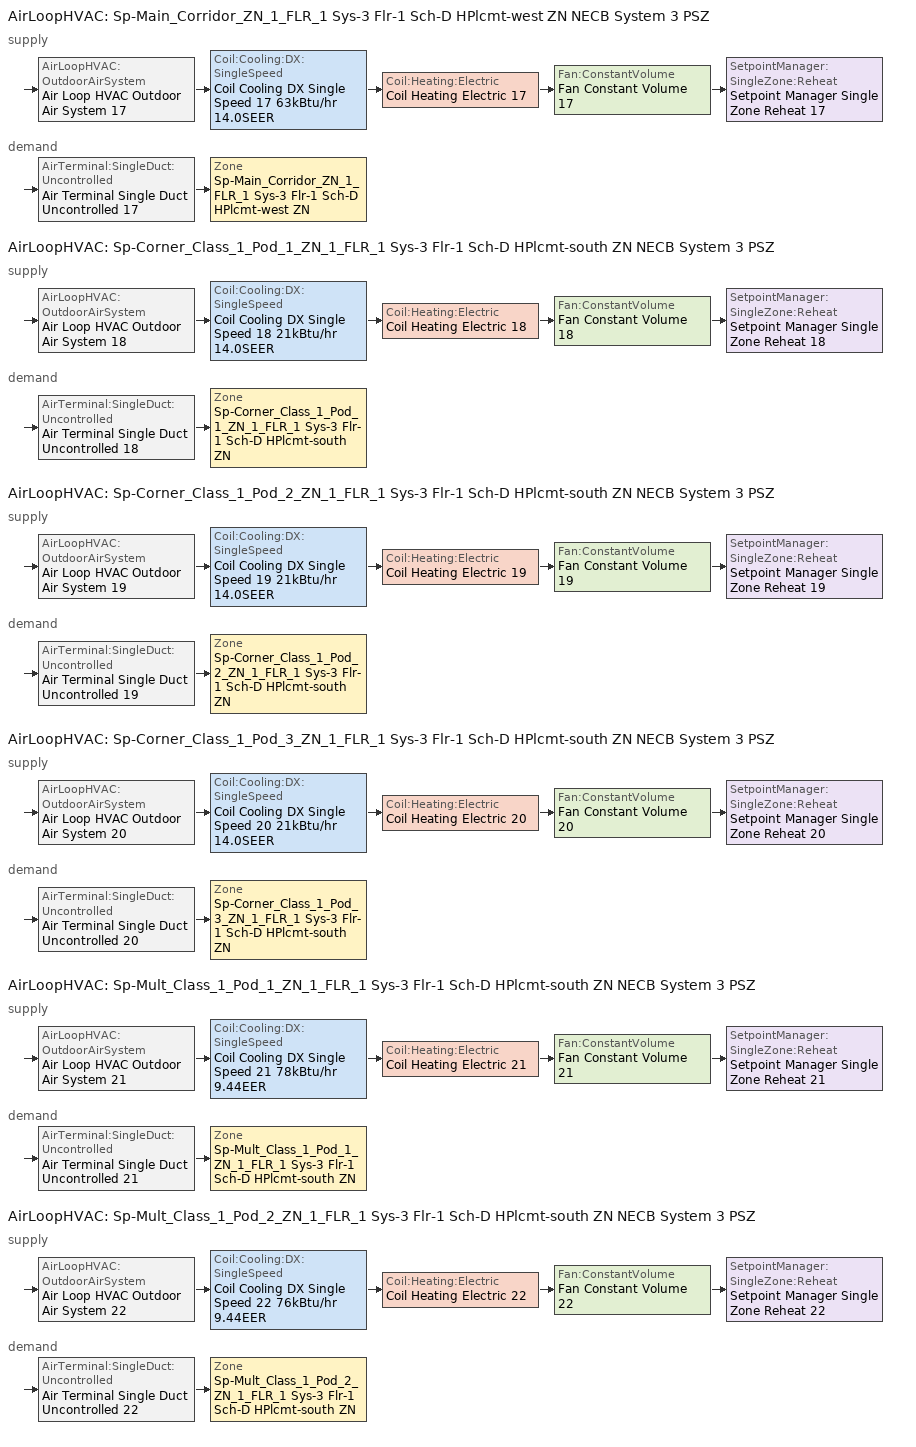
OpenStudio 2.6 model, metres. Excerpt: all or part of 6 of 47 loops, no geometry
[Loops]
AirLoopHVAC 'Sp-Main_Corridor_ZN_1_FLR_1 Sys-3 Flr-1 Sch-D HPlcmt-west ZN NECB System 3 PSZ'
 supply: AirLoopHVAC:OutdoorAirSystem 'Air Loop HVAC Outdoor Air System 17' > Coil:Cooling:DX:SingleSpeed 'Coil Cooling DX Single Speed 17 63kBtu/hr 14.0SEER' > Coil:Heating:Electric 'Coil Heating Electric 17' > Fan:ConstantVolume 'Fan Constant Volume 17' > SetpointManager:SingleZone:Reheat 'Setpoint Manager Single Zone Reheat 17'
 demand: AirTerminal:SingleDuct:Uncontrolled 'Air Terminal Single Duct Uncontrolled 17' > Zone 'Sp-Main_Corridor_ZN_1_FLR_1 Sys-3 Flr-1 Sch-D HPlcmt-west ZN'
AirLoopHVAC 'Sp-Corner_Class_1_Pod_1_ZN_1_FLR_1 Sys-3 Flr-1 Sch-D HPlcmt-south ZN NECB System 3 PSZ'
 supply: AirLoopHVAC:OutdoorAirSystem 'Air Loop HVAC Outdoor Air System 18' > Coil:Cooling:DX:SingleSpeed 'Coil Cooling DX Single Speed 18 21kBtu/hr 14.0SEER' > Coil:Heating:Electric 'Coil Heating Electric 18' > Fan:ConstantVolume 'Fan Constant Volume 18' > SetpointManager:SingleZone:Reheat 'Setpoint Manager Single Zone Reheat 18'
 demand: AirTerminal:SingleDuct:Uncontrolled 'Air Terminal Single Duct Uncontrolled 18' > Zone 'Sp-Corner_Class_1_Pod_1_ZN_1_FLR_1 Sys-3 Flr-1 Sch-D HPlcmt-south ZN'
AirLoopHVAC 'Sp-Corner_Class_1_Pod_2_ZN_1_FLR_1 Sys-3 Flr-1 Sch-D HPlcmt-south ZN NECB System 3 PSZ'
 supply: AirLoopHVAC:OutdoorAirSystem 'Air Loop HVAC Outdoor Air System 19' > Coil:Cooling:DX:SingleSpeed 'Coil Cooling DX Single Speed 19 21kBtu/hr 14.0SEER' > Coil:Heating:Electric 'Coil Heating Electric 19' > Fan:ConstantVolume 'Fan Constant Volume 19' > SetpointManager:SingleZone:Reheat 'Setpoint Manager Single Zone Reheat 19'
 demand: AirTerminal:SingleDuct:Uncontrolled 'Air Terminal Single Duct Uncontrolled 19' > Zone 'Sp-Corner_Class_1_Pod_2_ZN_1_FLR_1 Sys-3 Flr-1 Sch-D HPlcmt-south ZN'
AirLoopHVAC 'Sp-Corner_Class_1_Pod_3_ZN_1_FLR_1 Sys-3 Flr-1 Sch-D HPlcmt-south ZN NECB System 3 PSZ'
 supply: AirLoopHVAC:OutdoorAirSystem 'Air Loop HVAC Outdoor Air System 20' > Coil:Cooling:DX:SingleSpeed 'Coil Cooling DX Single Speed 20 21kBtu/hr 14.0SEER' > Coil:Heating:Electric 'Coil Heating Electric 20' > Fan:ConstantVolume 'Fan Constant Volume 20' > SetpointManager:SingleZone:Reheat 'Setpoint Manager Single Zone Reheat 20'
 demand: AirTerminal:SingleDuct:Uncontrolled 'Air Terminal Single Duct Uncontrolled 20' > Zone 'Sp-Corner_Class_1_Pod_3_ZN_1_FLR_1 Sys-3 Flr-1 Sch-D HPlcmt-south ZN'
AirLoopHVAC 'Sp-Mult_Class_1_Pod_1_ZN_1_FLR_1 Sys-3 Flr-1 Sch-D HPlcmt-south ZN NECB System 3 PSZ'
 supply: AirLoopHVAC:OutdoorAirSystem 'Air Loop HVAC Outdoor Air System 21' > Coil:Cooling:DX:SingleSpeed 'Coil Cooling DX Single Speed 21 78kBtu/hr 9.44EER' > Coil:Heating:Electric 'Coil Heating Electric 21' > Fan:ConstantVolume 'Fan Constant Volume 21' > SetpointManager:SingleZone:Reheat 'Setpoint Manager Single Zone Reheat 21'
 demand: AirTerminal:SingleDuct:Uncontrolled 'Air Terminal Single Duct Uncontrolled 21' > Zone 'Sp-Mult_Class_1_Pod_1_ZN_1_FLR_1 Sys-3 Flr-1 Sch-D HPlcmt-south ZN'
AirLoopHVAC 'Sp-Mult_Class_1_Pod_2_ZN_1_FLR_1 Sys-3 Flr-1 Sch-D HPlcmt-south ZN NECB System 3 PSZ'
 supply: AirLoopHVAC:OutdoorAirSystem 'Air Loop HVAC Outdoor Air System 22' > Coil:Cooling:DX:SingleSpeed 'Coil Cooling DX Single Speed 22 76kBtu/hr 9.44EER' > Coil:Heating:Electric 'Coil Heating Electric 22' > Fan:ConstantVolume 'Fan Constant Volume 22' > SetpointManager:SingleZone:Reheat 'Setpoint Manager Single Zone Reheat 22'
 demand: AirTerminal:SingleDuct:Uncontrolled 'Air Terminal Single Duct Uncontrolled 22' > Zone 'Sp-Mult_Class_1_Pod_2_ZN_1_FLR_1 Sys-3 Flr-1 Sch-D HPlcmt-south ZN'
[Sizing:Zone] Zone Cooling Design Supply Air Temperature Input Method=SupplyAirTemperature; Zone Cooling Design Supply Air Temperature {C}=13; Zone Cooling Design Supply Air Temperature Difference {deltaC}=11.11; Zone Heating Design Supply Air Temperature Input Method=SupplyAirTemperature; Zone Heating Design Supply Air Temperature {C}=43; Zone Heating Design Supply Air Temperature Difference {deltaC}=11.11; Zone Cooling Design Supply Air Humidity Ratio {kg-H2O/kg-air}=0.0085; Zone Heating Design Supply Air Humidity Ratio {kg-H2O/kg-air}=0.008; Zone Heating Sizing Factor=1.3; Zone Cooling Sizing Factor=1.1; Cooling Design Air Flow Method=DesignDay; Heating Design Air Flow Method=DesignDay; Account for Dedicated Outdoor Air System=No; Dedicated Outdoor Air System Control Strategy=NeutralSupplyAir; Dedicated Outdoor Air Low Setpoint Temperature for Design {C}=autosize; Dedicated Outdoor Air High Setpoint Temperature for Design {C}=autosize
Sp-Main_Corridor_ZN_1_FLR_1 Sys-3 Flr-1 Sch-D HPlcmt-west ZN; Sp-Corner_Class_1_Pod_1_ZN_1_FLR_1 Sys-3 Flr-1 Sch-D HPlcmt-south ZN; Sp-Corner_Class_1_Pod_2_ZN_1_FLR_1 Sys-3 Flr-1 Sch-D HPlcmt-south ZN; Sp-Corner_Class_1_Pod_3_ZN_1_FLR_1 Sys-3 Flr-1 Sch-D HPlcmt-south ZN; Sp-Mult_Class_1_Pod_1_ZN_1_FLR_1 Sys-3 Flr-1 Sch-D HPlcmt-south ZN; Sp-Mult_Class_1_Pod_2_ZN_1_FLR_1 Sys-3 Flr-1 Sch-D HPlcmt-south ZN
[Zone equipment]
Sp-Main_Corridor_ZN_1_FLR_1 Sys-3 Flr-1 Sch-D HPlcmt-west ZN: Air Terminal Single Duct Uncontrolled 17, Zone HVAC Baseboard Convective Electric 17
Sp-Corner_Class_1_Pod_1_ZN_1_FLR_1 Sys-3 Flr-1 Sch-D HPlcmt-south ZN: Air Terminal Single Duct Uncontrolled 18, Zone HVAC Baseboard Convective Electric 18
Sp-Corner_Class_1_Pod_2_ZN_1_FLR_1 Sys-3 Flr-1 Sch-D HPlcmt-south ZN: Air Terminal Single Duct Uncontrolled 19, Zone HVAC Baseboard Convective Electric 19
Sp-Corner_Class_1_Pod_3_ZN_1_FLR_1 Sys-3 Flr-1 Sch-D HPlcmt-south ZN: Air Terminal Single Duct Uncontrolled 20, Zone HVAC Baseboard Convective Electric 20
Sp-Mult_Class_1_Pod_1_ZN_1_FLR_1 Sys-3 Flr-1 Sch-D HPlcmt-south ZN: Air Terminal Single Duct Uncontrolled 21, Zone HVAC Baseboard Convective Electric 21
Sp-Mult_Class_1_Pod_2_ZN_1_FLR_1 Sys-3 Flr-1 Sch-D HPlcmt-south ZN: Air Terminal Single Duct Uncontrolled 22, Zone HVAC Baseboard Convective Electric 22
[AirLoopHVAC] Design Supply Air Flow Rate {m3/s}=AutoSize
Name | Availability Schedule
Sp-Main_Corridor_ZN_1_FLR_1 Sys-3 Flr-1 Sch-D HPlcmt-west ZN NECB System 3 PSZ | Sp-Main_Corridor_ZN_1_FLR_1 Sys-3 Flr-1 Sch-D HPlcmt-west ZN NECB System 3 PSZ Occ Sch
Sp-Corner_Class_1_Pod_1_ZN_1_FLR_1 Sys-3 Flr-1 Sch-D HPlcmt-south ZN NECB System 3 PSZ | Sp-Corner_Class_1_Pod_1_ZN_1_FLR_1 Sys-3 Flr-1 Sch-D HPlcmt-south ZN NECB System 3 PSZ Occ Sch
Sp-Corner_Class_1_Pod_2_ZN_1_FLR_1 Sys-3 Flr-1 Sch-D HPlcmt-south ZN NECB System 3 PSZ | Sp-Corner_Class_1_Pod_2_ZN_1_FLR_1 Sys-3 Flr-1 Sch-D HPlcmt-south ZN NECB System 3 PSZ Occ Sch
Sp-Corner_Class_1_Pod_3_ZN_1_FLR_1 Sys-3 Flr-1 Sch-D HPlcmt-south ZN NECB System 3 PSZ | Sp-Corner_Class_1_Pod_3_ZN_1_FLR_1 Sys-3 Flr-1 Sch-D HPlcmt-south ZN NECB System 3 PSZ Occ Sch
Sp-Mult_Class_1_Pod_1_ZN_1_FLR_1 Sys-3 Flr-1 Sch-D HPlcmt-south ZN NECB System 3 PSZ | Sp-Mult_Class_1_Pod_1_ZN_1_FLR_1 Sys-3 Flr-1 Sch-D HPlcmt-south ZN NECB System 3 PSZ Occ Sch
Sp-Mult_Class_1_Pod_2_ZN_1_FLR_1 Sys-3 Flr-1 Sch-D HPlcmt-south ZN NECB System 3 PSZ | Sp-Mult_Class_1_Pod_2_ZN_1_FLR_1 Sys-3 Flr-1 Sch-D HPlcmt-south ZN NECB System 3 PSZ Occ Sch
[Sizing:System] Type of Load to Size On=Sensible; Design Outdoor Air Flow Rate {m3/s}=Autosize; Minimum System Air Flow Ratio=1; Preheat Design Temperature {C}=7; Preheat Design Humidity Ratio {kg-H2O/kg-Air}=0.008; Precool Design Temperature {C}=13; Precool Design Humidity Ratio {kg-H2O/kg-Air}=0.008; Central Cooling Design Supply Air Temperature {C}=13; Central Heating Design Supply Air Temperature {C}=43; Sizing Option=NonCoincident; 100% Outdoor Air in Cooling=No; 100% Outdoor Air in Heating=No; Central Cooling Design Supply Air Humidity Ratio {kg-H2O/kg-Air}=0.0085; Central Heating Design Supply Air Humidity Ratio {kg-H2O/kg-Air}=0.008; Cooling Design Air Flow Method=DesignDay; Cooling Design Air Flow Rate {m3/s}=0; Heating Design Air Flow Method=DesignDay; Heating Design Air Flow Rate {m3/s}=0; System Outdoor Air Method=ZoneSum; Zone Maximum Outdoor Air Fraction=1; Cooling Supply Air Flow Rate Per Floor Area {m3/s-m2}=0.00996765; Cooling Fraction of Autosized Cooling Supply Air Flow Rate=1; Cooling Supply Air Flow Rate Per Unit Cooling Capacity {m3/s-W}=3.94755e-05; Heating Supply Air Flow Rate Per Floor Area {m3/s-m2}=0.00996765; Heating Fraction of Autosized Heating Supply Air Flow Rate=1; Heating Fraction of Autosized Cooling Supply Air Flow Rate=1; Heating Supply Air Flow Rate Per Unit Heating Capacity {m3/s-W}=3.15882e-05; Cooling Design Capacity Method=CoolingDesignCapacity; Cooling Design Capacity {W}=autosize; Cooling Design Capacity Per Floor Area {W/m2}=234.7; Fraction of Autosized Cooling Design Capacity=1; Heating Design Capacity Method=HeatingDesignCapacity; Heating Design Capacity {W}=autosize; Heating Design Capacity Per Floor Area {W/m2}=157; Fraction of Autosized Heating Design Capacity=1; Central Cooling Capacity Control Method=OnOff
Sp-Main_Corridor_ZN_1_FLR_1 Sys-3 Flr-1 Sch-D HPlcmt-west ZN NECB System 3 PSZ; Sp-Corner_Class_1_Pod_1_ZN_1_FLR_1 Sys-3 Flr-1 Sch-D HPlcmt-south ZN NECB System 3 PSZ; Sp-Corner_Class_1_Pod_2_ZN_1_FLR_1 Sys-3 Flr-1 Sch-D HPlcmt-south ZN NECB System 3 PSZ; Sp-Corner_Class_1_Pod_3_ZN_1_FLR_1 Sys-3 Flr-1 Sch-D HPlcmt-south ZN NECB System 3 PSZ; Sp-Mult_Class_1_Pod_1_ZN_1_FLR_1 Sys-3 Flr-1 Sch-D HPlcmt-south ZN NECB System 3 PSZ; Sp-Mult_Class_1_Pod_2_ZN_1_FLR_1 Sys-3 Flr-1 Sch-D HPlcmt-south ZN NECB System 3 PSZ
[Fan:ConstantVolume] Availability Schedule=Always On Discrete; Fan Efficiency=0.39975; Pressure Rise {Pa}=640; Maximum Flow Rate {m3/s}=AutoSize; Motor Efficiency=0.615
Fan Constant Volume 17; Fan Constant Volume 18; Fan Constant Volume 19; Fan Constant Volume 20; Fan Constant Volume 21; Fan Constant Volume 22
[Coil:Heating:Electric] Availability Schedule=Always On Discrete
Coil Heating Electric 17; Coil Heating Electric 18; Coil Heating Electric 19; Coil Heating Electric 20; Coil Heating Electric 21; Coil Heating Electric 22
[Coil:Cooling:DX:SingleSpeed] Availability Schedule=Always On Discrete; Rated Total Cooling Capacity {W}=autosize; Rated Sensible Heat Ratio=autosize; Rated Air Flow Rate {m3/s}=autosize; Rated Evaporator Fan Power Per Volume Flow Rate {W/(m3/s)}=773.3; Total Cooling Capacity Function of Temperature Curve=DXCOOL-NECB2011-REF-CAPFT; Total Cooling Capacity Function of Flow Fraction Curve=DXCOOL-NECB2011-REF-CAPFFLOW; Energy Input Ratio Function of Temperature Curve=DXCOOL-NECB2011-REF-COOLEIRFT; Energy Input Ratio Function of Flow Fraction Curve=DXCOOL-NECB2011-REF-COOLEIRFFLOW; Part Load Fraction Correlation Curve=DXCOOL-NECB2011-REF-COOLPLFFPLR; Condenser Type=AirCooled; Evaporative Condenser Effectiveness=0; Evaporative Condenser Air Flow Rate {m3/s}=Autosize; Evaporative Condenser Pump Rated Power Consumption {W}=Autosize; Crankcase Heater Capacity {W}=0; Maximum Outdoor Dry-Bulb Temperature for Crankcase Heater Operation {C}=0; Basin Heater Capacity {W/K}=0; Basin Heater Setpoint Temperature {C}=10
Name | Rated COP {W/W}
Coil Cooling DX Single Speed 17 63kBtu/hr 14.0SEER; Coil Cooling DX Single Speed 18 21kBtu/hr 14.0SEER; Coil Cooling DX Single Speed 19 21kBtu/hr 14.0SEER; Coil Cooling DX Single Speed 20 21kBtu/hr 14.0SEER | 3.8248
Coil Cooling DX Single Speed 21 78kBtu/hr 9.44EER | 3.24855
Coil Cooling DX Single Speed 22 76kBtu/hr 9.44EER | 3.24668
[Controller:OutdoorAir] Minimum Outdoor Air Flow Rate {m3/s}=autosize; Maximum Outdoor Air Flow Rate {m3/s}=Autosize; Economizer Control Action Type=ModulateFlow; Lockout Type=NoLockout; Minimum Limit Type=FixedMinimum; High Humidity Control=No; Heat Recovery Bypass Control Type=BypassWhenOAFlowGreaterThanMinimum
Name | Economizer Control Type | Economizer Maximum Limit Dry-Bulb Temperature {C} | Economizer Maximum Limit Enthalpy {J/kg} | Economizer Minimum Limit Dry-Bulb Temperature {C} | Minimum Outdoor Air Schedule | Controller Mechanical Ventilation
Controller Outdoor Air 17 | NoEconomizer | 28 | 64000 | -100 | Sp-Main_Corridor_ZN_1_FLR_1 Sys-3 Flr-1 Sch-D HPlcmt-west ZN NECB System 3 PSZ Occ Sch | Controller Mechanical Ventilation 17
Controller Outdoor Air 18 | NoEconomizer | 28 | 64000 | -100 | Sp-Corner_Class_1_Pod_1_ZN_1_FLR_1 Sys-3 Flr-1 Sch-D HPlcmt-south ZN NECB System 3 PSZ Occ Sch | Controller Mechanical Ventilation 18
Controller Outdoor Air 19 | NoEconomizer | 28 | 64000 | -100 | Sp-Corner_Class_1_Pod_2_ZN_1_FLR_1 Sys-3 Flr-1 Sch-D HPlcmt-south ZN NECB System 3 PSZ Occ Sch | Controller Mechanical Ventilation 19
Controller Outdoor Air 20 | NoEconomizer | 28 | 64000 | -100 | Sp-Corner_Class_1_Pod_3_ZN_1_FLR_1 Sys-3 Flr-1 Sch-D HPlcmt-south ZN NECB System 3 PSZ Occ Sch | Controller Mechanical Ventilation 20
Controller Outdoor Air 21 | DifferentialEnthalpy |  |  |  | Sp-Mult_Class_1_Pod_1_ZN_1_FLR_1 Sys-3 Flr-1 Sch-D HPlcmt-south ZN NECB System 3 PSZ Occ Sch | Controller Mechanical Ventilation 21
Controller Outdoor Air 22 | DifferentialEnthalpy |  |  |  | Sp-Mult_Class_1_Pod_2_ZN_1_FLR_1 Sys-3 Flr-1 Sch-D HPlcmt-south ZN NECB System 3 PSZ Occ Sch | Controller Mechanical Ventilation 22
[Controller:MechanicalVentilation] Availability Schedule=Always On Discrete; System Outdoor Air Method=ZoneSum
Controller Mechanical Ventilation 17; Controller Mechanical Ventilation 18; Controller Mechanical Ventilation 19; Controller Mechanical Ventilation 20; Controller Mechanical Ventilation 21; Controller Mechanical Ventilation 22
[AirLoopHVAC:OutdoorAirSystem]
Name | Controller
Air Loop HVAC Outdoor Air System 17 | Controller Outdoor Air 17
Air Loop HVAC Outdoor Air System 18 | Controller Outdoor Air 18
Air Loop HVAC Outdoor Air System 19 | Controller Outdoor Air 19
Air Loop HVAC Outdoor Air System 20 | Controller Outdoor Air 20
Air Loop HVAC Outdoor Air System 21 | Controller Outdoor Air 21
Air Loop HVAC Outdoor Air System 22 | Controller Outdoor Air 22
[SetpointManager:SingleZone:Reheat] Minimum Supply Air Temperature {C}=13; Maximum Supply Air Temperature {C}=43
Name | Control Zone
Setpoint Manager Single Zone Reheat 17 | Sp-Main_Corridor_ZN_1_FLR_1 Sys-3 Flr-1 Sch-D HPlcmt-west ZN
Setpoint Manager Single Zone Reheat 18 | Sp-Corner_Class_1_Pod_1_ZN_1_FLR_1 Sys-3 Flr-1 Sch-D HPlcmt-south ZN
Setpoint Manager Single Zone Reheat 19 | Sp-Corner_Class_1_Pod_2_ZN_1_FLR_1 Sys-3 Flr-1 Sch-D HPlcmt-south ZN
Setpoint Manager Single Zone Reheat 20 | Sp-Corner_Class_1_Pod_3_ZN_1_FLR_1 Sys-3 Flr-1 Sch-D HPlcmt-south ZN
Setpoint Manager Single Zone Reheat 21 | Sp-Mult_Class_1_Pod_1_ZN_1_FLR_1 Sys-3 Flr-1 Sch-D HPlcmt-south ZN
Setpoint Manager Single Zone Reheat 22 | Sp-Mult_Class_1_Pod_2_ZN_1_FLR_1 Sys-3 Flr-1 Sch-D HPlcmt-south ZN
[AirTerminal:SingleDuct:Uncontrolled] Availability Schedule=Always On Discrete; Maximum Air Flow Rate {m3/s}=AutoSize
Air Terminal Single Duct Uncontrolled 17; Air Terminal Single Duct Uncontrolled 18; Air Terminal Single Duct Uncontrolled 19; Air Terminal Single Duct Uncontrolled 20; Air Terminal Single Duct Uncontrolled 21; Air Terminal Single Duct Uncontrolled 22
[ZoneHVAC:Baseboard:Convective:Electric] Availability Schedule=Always On Discrete; Nominal Capacity {W}=autosize; Efficiency=1
Zone HVAC Baseboard Convective Electric 17; Zone HVAC Baseboard Convective Electric 18; Zone HVAC Baseboard Convective Electric 19; Zone HVAC Baseboard Convective Electric 20; Zone HVAC Baseboard Convective Electric 21; Zone HVAC Baseboard Convective Electric 22
[HeatExchanger:AirToAir:SensibleAndLatent] Availability Schedule=Always On Discrete; Nominal Supply Air Flow Rate {m3/s}=autosize; Sensible Effectiveness at 100% Heating Air Flow=0.5; Latent Effectiveness at 100% Heating Air Flow=0.5; Sensible Effectiveness at 75% Heating Air Flow=0.5; Latent Effectiveness at 75% Heating Air Flow=0.5; Sensible Effectiveness at 100% Cooling Air Flow=0.5; Latent Effectiveness at 100% Cooling Air Flow=0.5; Sensible Effectiveness at 75% Cooling Air Flow=0.5; Latent Effectiveness at 75% Cooling Air Flow=0.5; Supply Air Outlet Temperature Control=Yes; Heat Exchanger Type=Rotary; Frost Control Type=ExhaustOnly; Threshold Temperature {C}=-23.3; Initial Defrost Time Fraction=0.167; Rate of Defrost Time Fraction Increase {1/K}=1.44; Economizer Lockout=Yes
Name | Nominal Electric Power {W}
Sp-Mult_Class_2_Pod_1_ZN_1_FLR_2 Sys-3 Flr-2 Sch-D HPlcmt-north ZN NECB System 3 PSZ ERV; Sp-Mult_Class_2_Pod_2_ZN_1_FLR_1 Sys-3 Flr-1 Sch-D HPlcmt-north ZN NECB System 3 PSZ ERV; Sp-Mult_Class_2_Pod_2_ZN_1_FLR_2 Sys-3 Flr-2 Sch-D HPlcmt-north ZN NECB System 3 PSZ ERV; Sp-Mult_Class_2_Pod_3_ZN_1_FLR_1 Sys-3 Flr-1 Sch-D HPlcmt-north ZN NECB System 3 PSZ ERV; Sp-Mult_Class_2_Pod_3_ZN_1_FLR_2 Sys-3 Flr-2 Sch-D HPlcmt-north ZN NECB System 3 PSZ ERV | 1002.76
Sp-Offices_ZN_1_FLR_1 Sys-3 Flr-1 Sch-A HPlcmt-south ZN NECB System 3 PSZ ERV; Sp-Offices_ZN_1_FLR_2 Sys-3 Flr-2 Sch-A HPlcmt-south ZN NECB System 3 PSZ ERV | 210.944
[SetpointManager:OutdoorAirPretreat] Minimum Setpoint Temperature {C}=-99; Maximum Setpoint Temperature {C}=99; Minimum Setpoint Humidity Ratio {kgWater/kgDryAir}=1e-05; Maximum Setpoint Humidity Ratio {kgWater/kgDryAir}=1
Setpoint Manager Outdoor Air Pretreat 1; Setpoint Manager Outdoor Air Pretreat 2; Setpoint Manager Outdoor Air Pretreat 3; Setpoint Manager Outdoor Air Pretreat 4; Setpoint Manager Outdoor Air Pretreat 5; Setpoint Manager Outdoor Air Pretreat 6; Setpoint Manager Outdoor Air Pretreat 7; Setpoint Manager Outdoor Air Pretreat 8; Setpoint Manager Outdoor Air Pretreat 9; Setpoint Manager Outdoor Air Pretreat 10; Setpoint Manager Outdoor Air Pretreat 11; Setpoint Manager Outdoor Air Pretreat 12; Setpoint Manager Outdoor Air Pretreat 13; Setpoint Manager Outdoor Air Pretreat 14; Setpoint Manager Outdoor Air Pretreat 15; Setpoint Manager Outdoor Air Pretreat 16; Setpoint Manager Outdoor Air Pretreat 17; Setpoint Manager Outdoor Air Pretreat 18; Setpoint Manager Outdoor Air Pretreat 19; Setpoint Manager Outdoor Air Pretreat 20; Setpoint Manager Outdoor Air Pretreat 21; Setpoint Manager Outdoor Air Pretreat 22; Setpoint Manager Outdoor Air Pretreat 23; Setpoint Manager Outdoor Air Pretreat 24; Setpoint Manager Outdoor Air Pretreat 25; Setpoint Manager Outdoor Air Pretreat 26; Setpoint Manager Outdoor Air Pretreat 27; Setpoint Manager Outdoor Air Pretreat 28; Setpoint Manager Outdoor Air Pretreat 29; Setpoint Manager Outdoor Air Pretreat 30; Setpoint Manager Outdoor Air Pretreat 31; Setpoint Manager Outdoor Air Pretreat 32; Setpoint Manager Outdoor Air Pretreat 33; Setpoint Manager Outdoor Air Pretreat 34; Setpoint Manager Outdoor Air Pretreat 35; Setpoint Manager Outdoor Air Pretreat 36; Setpoint Manager Outdoor Air Pretreat 37; Setpoint Manager Outdoor Air Pretreat 38; Setpoint Manager Outdoor Air Pretreat 39; Setpoint Manager Outdoor Air Pretreat 40; Setpoint Manager Outdoor Air Pretreat 41; Setpoint Manager Outdoor Air Pretreat 42; Setpoint Manager Outdoor Air Pretreat 43; Setpoint Manager Outdoor Air Pretreat 44; Setpoint Manager Outdoor Air Pretreat 45; Setpoint Manager Outdoor Air Pretreat 46
[AvailabilityManager:NightCycle] Control Type=CycleOnAny; Thermostat Tolerance {deltaC}=1; Cycling Run Time {s}=3600
Availability Manager Night Cycle 1; Availability Manager Night Cycle 2; Availability Manager Night Cycle 3; Availability Manager Night Cycle 4; Availability Manager Night Cycle 5; Availability Manager Night Cycle 6; Availability Manager Night Cycle 7; Availability Manager Night Cycle 8; Availability Manager Night Cycle 9; Availability Manager Night Cycle 10; Availability Manager Night Cycle 11; Availability Manager Night Cycle 12
[Schedule:Ruleset]
Name | Default Day Schedule | Summer Design Day Schedule | Winter Design Day Schedule
Sp-Corner_Class_1_Pod_1_ZN_1_FLR_1 Sys-3 Flr-1 Sch-D HPlcmt-south ZN NECB System 3 PSZ Occ Sch | Sp-Corner_Class_1_Pod_1_ZN_1_FLR_1 Sys-3 Flr-1 Sch-D HPlcmt-south ZN NECB System 3 PSZ Occ Sch Default | Sp-Corner_Class_1_Pod_1_ZN_1_FLR_1 Sys-3 Flr-1 Sch-D HPlcmt-south ZN NECB System 3 PSZ Occ Sch Summer Design Day | Sp-Corner_Class_1_Pod_1_ZN_1_FLR_1 Sys-3 Flr-1 Sch-D HPlcmt-south ZN NECB System 3 PSZ Occ Sch Winter Design Day
Sp-Corner_Class_1_Pod_2_ZN_1_FLR_1 Sys-3 Flr-1 Sch-D HPlcmt-south ZN NECB System 3 PSZ Occ Sch | Sp-Corner_Class_1_Pod_2_ZN_1_FLR_1 Sys-3 Flr-1 Sch-D HPlcmt-south ZN NECB System 3 PSZ Occ Sch Default | Sp-Corner_Class_1_Pod_2_ZN_1_FLR_1 Sys-3 Flr-1 Sch-D HPlcmt-south ZN NECB System 3 PSZ Occ Sch Summer Design Day | Sp-Corner_Class_1_Pod_2_ZN_1_FLR_1 Sys-3 Flr-1 Sch-D HPlcmt-south ZN NECB System 3 PSZ Occ Sch Winter Design Day
Sp-Corner_Class_1_Pod_3_ZN_1_FLR_1 Sys-3 Flr-1 Sch-D HPlcmt-south ZN NECB System 3 PSZ Occ Sch | Sp-Corner_Class_1_Pod_3_ZN_1_FLR_1 Sys-3 Flr-1 Sch-D HPlcmt-south ZN NECB System 3 PSZ Occ Sch Default | Sp-Corner_Class_1_Pod_3_ZN_1_FLR_1 Sys-3 Flr-1 Sch-D HPlcmt-south ZN NECB System 3 PSZ Occ Sch Summer Design Day | Sp-Corner_Class_1_Pod_3_ZN_1_FLR_1 Sys-3 Flr-1 Sch-D HPlcmt-south ZN NECB System 3 PSZ Occ Sch Winter Design Day
Sp-Main_Corridor_ZN_1_FLR_1 Sys-3 Flr-1 Sch-D HPlcmt-west ZN NECB System 3 PSZ Occ Sch | Sp-Main_Corridor_ZN_1_FLR_1 Sys-3 Flr-1 Sch-D HPlcmt-west ZN NECB System 3 PSZ Occ Sch Default | Sp-Main_Corridor_ZN_1_FLR_1 Sys-3 Flr-1 Sch-D HPlcmt-west ZN NECB System 3 PSZ Occ Sch Summer Design Day | Sp-Main_Corridor_ZN_1_FLR_1 Sys-3 Flr-1 Sch-D HPlcmt-west ZN NECB System 3 PSZ Occ Sch Winter Design Day
Sp-Mult_Class_1_Pod_1_ZN_1_FLR_1 Sys-3 Flr-1 Sch-D HPlcmt-south ZN NECB System 3 PSZ Occ Sch | Sp-Mult_Class_1_Pod_1_ZN_1_FLR_1 Sys-3 Flr-1 Sch-D HPlcmt-south ZN NECB System 3 PSZ Occ Sch Default | Sp-Mult_Class_1_Pod_1_ZN_1_FLR_1 Sys-3 Flr-1 Sch-D HPlcmt-south ZN NECB System 3 PSZ Occ Sch Summer Design Day | Sp-Mult_Class_1_Pod_1_ZN_1_FLR_1 Sys-3 Flr-1 Sch-D HPlcmt-south ZN NECB System 3 PSZ Occ Sch Winter Design Day
Sp-Mult_Class_1_Pod_2_ZN_1_FLR_1 Sys-3 Flr-1 Sch-D HPlcmt-south ZN NECB System 3 PSZ Occ Sch | Sp-Mult_Class_1_Pod_2_ZN_1_FLR_1 Sys-3 Flr-1 Sch-D HPlcmt-south ZN NECB System 3 PSZ Occ Sch Default | Sp-Mult_Class_1_Pod_2_ZN_1_FLR_1 Sys-3 Flr-1 Sch-D HPlcmt-south ZN NECB System 3 PSZ Occ Sch Summer Design Day | Sp-Mult_Class_1_Pod_2_ZN_1_FLR_1 Sys-3 Flr-1 Sch-D HPlcmt-south ZN NECB System 3 PSZ Occ Sch Winter Design Day
[Schedule:Day]
Sp-Corner_Class_1_Pod_1_ZN_1_FLR_1 Sys-3 Flr-1 Sch-D HPlcmt-south ZN NECB System 3 PSZ Occ Sch Default; Sp-Corner_Class_1_Pod_1_ZN_1_FLR_1 Sys-3 Flr-1 Sch-D HPlcmt-south ZN NECB System 3 PSZ Occ Sch Winter Design Day; Sp-Corner_Class_1_Pod_1_ZN_1_FLR_1 Sys-3 Flr-1 Sch-D HPlcmt-south ZN NECB System 3 PSZ Occ Sch Summer Design Day; Sp-Corner_Class_1_Pod_2_ZN_1_FLR_1 Sys-3 Flr-1 Sch-D HPlcmt-south ZN NECB System 3 PSZ Occ Sch Default; Sp-Corner_Class_1_Pod_2_ZN_1_FLR_1 Sys-3 Flr-1 Sch-D HPlcmt-south ZN NECB System 3 PSZ Occ Sch Winter Design Day; Sp-Corner_Class_1_Pod_2_ZN_1_FLR_1 Sys-3 Flr-1 Sch-D HPlcmt-south ZN NECB System 3 PSZ Occ Sch Summer Design Day; Sp-Corner_Class_1_Pod_3_ZN_1_FLR_1 Sys-3 Flr-1 Sch-D HPlcmt-south ZN NECB System 3 PSZ Occ Sch Default; Sp-Corner_Class_1_Pod_3_ZN_1_FLR_1 Sys-3 Flr-1 Sch-D HPlcmt-south ZN NECB System 3 PSZ Occ Sch Winter Design Day; Sp-Corner_Class_1_Pod_3_ZN_1_FLR_1 Sys-3 Flr-1 Sch-D HPlcmt-south ZN NECB System 3 PSZ Occ Sch Summer Design Day; Sp-Main_Corridor_ZN_1_FLR_1 Sys-3 Flr-1 Sch-D HPlcmt-west ZN NECB System 3 PSZ Occ Sch Default; Sp-Main_Corridor_ZN_1_FLR_1 Sys-3 Flr-1 Sch-D HPlcmt-west ZN NECB System 3 PSZ Occ Sch Winter Design Day; Sp-Main_Corridor_ZN_1_FLR_1 Sys-3 Flr-1 Sch-D HPlcmt-west ZN NECB System 3 PSZ Occ Sch Summer Design Day; Sp-Mult_Class_1_Pod_1_ZN_1_FLR_1 Sys-3 Flr-1 Sch-D HPlcmt-south ZN NECB System 3 PSZ Occ Sch Default; Sp-Mult_Class_1_Pod_1_ZN_1_FLR_1 Sys-3 Flr-1 Sch-D HPlcmt-south ZN NECB System 3 PSZ Occ Sch Winter Design Day; Sp-Mult_Class_1_Pod_1_ZN_1_FLR_1 Sys-3 Flr-1 Sch-D HPlcmt-south ZN NECB System 3 PSZ Occ Sch Summer Design Day; Sp-Mult_Class_1_Pod_2_ZN_1_FLR_1 Sys-3 Flr-1 Sch-D HPlcmt-south ZN NECB System 3 PSZ Occ Sch Default; Sp-Mult_Class_1_Pod_2_ZN_1_FLR_1 Sys-3 Flr-1 Sch-D HPlcmt-south ZN NECB System 3 PSZ Occ Sch Winter Design Day; Sp-Mult_Class_1_Pod_2_ZN_1_FLR_1 Sys-3 Flr-1 Sch-D HPlcmt-south ZN NECB System 3 PSZ Occ Sch Summer Design Day: 24, 0, 1
Sp-Corner_Class_1_Pod_1_ZN_1_FLR_1 Sys-3 Flr-1 Sch-D HPlcmt-south ZN NECB System 3 PSZ Occ Sch Monday; Sp-Corner_Class_1_Pod_1_ZN_1_FLR_1 Sys-3 Flr-1 Sch-D HPlcmt-south ZN NECB System 3 PSZ Occ Sch Tuesday; Sp-Corner_Class_1_Pod_1_ZN_1_FLR_1 Sys-3 Flr-1 Sch-D HPlcmt-south ZN NECB System 3 PSZ Occ Sch Wednesday; Sp-Corner_Class_1_Pod_1_ZN_1_FLR_1 Sys-3 Flr-1 Sch-D HPlcmt-south ZN NECB System 3 PSZ Occ Sch Thursday; Sp-Corner_Class_1_Pod_1_ZN_1_FLR_1 Sys-3 Flr-1 Sch-D HPlcmt-south ZN NECB System 3 PSZ Occ Sch Friday; Sp-Corner_Class_1_Pod_2_ZN_1_FLR_1 Sys-3 Flr-1 Sch-D HPlcmt-south ZN NECB System 3 PSZ Occ Sch Monday; Sp-Corner_Class_1_Pod_2_ZN_1_FLR_1 Sys-3 Flr-1 Sch-D HPlcmt-south ZN NECB System 3 PSZ Occ Sch Tuesday; Sp-Corner_Class_1_Pod_2_ZN_1_FLR_1 Sys-3 Flr-1 Sch-D HPlcmt-south ZN NECB System 3 PSZ Occ Sch Wednesday; Sp-Corner_Class_1_Pod_2_ZN_1_FLR_1 Sys-3 Flr-1 Sch-D HPlcmt-south ZN NECB System 3 PSZ Occ Sch Thursday; Sp-Corner_Class_1_Pod_2_ZN_1_FLR_1 Sys-3 Flr-1 Sch-D HPlcmt-south ZN NECB System 3 PSZ Occ Sch Friday; Sp-Corner_Class_1_Pod_3_ZN_1_FLR_1 Sys-3 Flr-1 Sch-D HPlcmt-south ZN NECB System 3 PSZ Occ Sch Monday; Sp-Corner_Class_1_Pod_3_ZN_1_FLR_1 Sys-3 Flr-1 Sch-D HPlcmt-south ZN NECB System 3 PSZ Occ Sch Tuesday; Sp-Corner_Class_1_Pod_3_ZN_1_FLR_1 Sys-3 Flr-1 Sch-D HPlcmt-south ZN NECB System 3 PSZ Occ Sch Wednesday; Sp-Corner_Class_1_Pod_3_ZN_1_FLR_1 Sys-3 Flr-1 Sch-D HPlcmt-south ZN NECB System 3 PSZ Occ Sch Thursday; Sp-Corner_Class_1_Pod_3_ZN_1_FLR_1 Sys-3 Flr-1 Sch-D HPlcmt-south ZN NECB System 3 PSZ Occ Sch Friday; Sp-Main_Corridor_ZN_1_FLR_1 Sys-3 Flr-1 Sch-D HPlcmt-west ZN NECB System 3 PSZ Occ Sch Monday; Sp-Main_Corridor_ZN_1_FLR_1 Sys-3 Flr-1 Sch-D HPlcmt-west ZN NECB System 3 PSZ Occ Sch Tuesday; Sp-Main_Corridor_ZN_1_FLR_1 Sys-3 Flr-1 Sch-D HPlcmt-west ZN NECB System 3 PSZ Occ Sch Wednesday; Sp-Main_Corridor_ZN_1_FLR_1 Sys-3 Flr-1 Sch-D HPlcmt-west ZN NECB System 3 PSZ Occ Sch Thursday; Sp-Main_Corridor_ZN_1_FLR_1 Sys-3 Flr-1 Sch-D HPlcmt-west ZN NECB System 3 PSZ Occ Sch Friday; Sp-Mult_Class_1_Pod_1_ZN_1_FLR_1 Sys-3 Flr-1 Sch-D HPlcmt-south ZN NECB System 3 PSZ Occ Sch Monday; Sp-Mult_Class_1_Pod_1_ZN_1_FLR_1 Sys-3 Flr-1 Sch-D HPlcmt-south ZN NECB System 3 PSZ Occ Sch Tuesday; Sp-Mult_Class_1_Pod_1_ZN_1_FLR_1 Sys-3 Flr-1 Sch-D HPlcmt-south ZN NECB System 3 PSZ Occ Sch Wednesday; Sp-Mult_Class_1_Pod_1_ZN_1_FLR_1 Sys-3 Flr-1 Sch-D HPlcmt-south ZN NECB System 3 PSZ Occ Sch Thursday; Sp-Mult_Class_1_Pod_1_ZN_1_FLR_1 Sys-3 Flr-1 Sch-D HPlcmt-south ZN NECB System 3 PSZ Occ Sch Friday; Sp-Mult_Class_1_Pod_2_ZN_1_FLR_1 Sys-3 Flr-1 Sch-D HPlcmt-south ZN NECB System 3 PSZ Occ Sch Monday; Sp-Mult_Class_1_Pod_2_ZN_1_FLR_1 Sys-3 Flr-1 Sch-D HPlcmt-south ZN NECB System 3 PSZ Occ Sch Tuesday; Sp-Mult_Class_1_Pod_2_ZN_1_FLR_1 Sys-3 Flr-1 Sch-D HPlcmt-south ZN NECB System 3 PSZ Occ Sch Wednesday; Sp-Mult_Class_1_Pod_2_ZN_1_FLR_1 Sys-3 Flr-1 Sch-D HPlcmt-south ZN NECB System 3 PSZ Occ Sch Thursday; Sp-Mult_Class_1_Pod_2_ZN_1_FLR_1 Sys-3 Flr-1 Sch-D HPlcmt-south ZN NECB System 3 PSZ Occ Sch Friday: 9, 0, 0, 18, 0, 1, 19, 0, 0, 22, 0, 1, 24, 0, 0
Sp-Corner_Class_1_Pod_1_ZN_1_FLR_1 Sys-3 Flr-1 Sch-D HPlcmt-south ZN NECB System 3 PSZ Occ Sch Saturday; Sp-Corner_Class_1_Pod_1_ZN_1_FLR_1 Sys-3 Flr-1 Sch-D HPlcmt-south ZN NECB System 3 PSZ Occ Sch Sunday; Sp-Corner_Class_1_Pod_2_ZN_1_FLR_1 Sys-3 Flr-1 Sch-D HPlcmt-south ZN NECB System 3 PSZ Occ Sch Saturday; Sp-Corner_Class_1_Pod_2_ZN_1_FLR_1 Sys-3 Flr-1 Sch-D HPlcmt-south ZN NECB System 3 PSZ Occ Sch Sunday; Sp-Corner_Class_1_Pod_3_ZN_1_FLR_1 Sys-3 Flr-1 Sch-D HPlcmt-south ZN NECB System 3 PSZ Occ Sch Saturday; Sp-Corner_Class_1_Pod_3_ZN_1_FLR_1 Sys-3 Flr-1 Sch-D HPlcmt-south ZN NECB System 3 PSZ Occ Sch Sunday; Sp-Main_Corridor_ZN_1_FLR_1 Sys-3 Flr-1 Sch-D HPlcmt-west ZN NECB System 3 PSZ Occ Sch Saturday; Sp-Main_Corridor_ZN_1_FLR_1 Sys-3 Flr-1 Sch-D HPlcmt-west ZN NECB System 3 PSZ Occ Sch Sunday; Sp-Mult_Class_1_Pod_1_ZN_1_FLR_1 Sys-3 Flr-1 Sch-D HPlcmt-south ZN NECB System 3 PSZ Occ Sch Saturday; Sp-Mult_Class_1_Pod_1_ZN_1_FLR_1 Sys-3 Flr-1 Sch-D HPlcmt-south ZN NECB System 3 PSZ Occ Sch Sunday; Sp-Mult_Class_1_Pod_2_ZN_1_FLR_1 Sys-3 Flr-1 Sch-D HPlcmt-south ZN NECB System 3 PSZ Occ Sch Saturday; Sp-Mult_Class_1_Pod_2_ZN_1_FLR_1 Sys-3 Flr-1 Sch-D HPlcmt-south ZN NECB System 3 PSZ Occ Sch Sunday: 24, 0, 0
[Schedule:Rule] Date Specification Type=DateRange; Start Month=1; Start Day=1; End Month=12
Name | Schedule Ruleset | Rule Order | Day Schedule | Apply Monday | End Day | Apply Tuesday | Apply Wednesday | Apply Thursday | Apply Friday | Apply Saturday | Apply Sunday
Sp-Corner_Class_1_Pod_1_ZN_1_FLR_1 Sys-3 Flr-1 Sch-D HPlcmt-south ZN NECB System 3 PSZ Occ Sch Monday Rule | Sp-Corner_Class_1_Pod_1_ZN_1_FLR_1 Sys-3 Flr-1 Sch-D HPlcmt-south ZN NECB System 3 PSZ Occ Sch | 6 | Sp-Corner_Class_1_Pod_1_ZN_1_FLR_1 Sys-3 Flr-1 Sch-D HPlcmt-south ZN NECB System 3 PSZ Occ Sch Monday | Yes | 25
Sp-Corner_Class_1_Pod_1_ZN_1_FLR_1 Sys-3 Flr-1 Sch-D HPlcmt-south ZN NECB System 3 PSZ Occ Sch Tuesday Rule | Sp-Corner_Class_1_Pod_1_ZN_1_FLR_1 Sys-3 Flr-1 Sch-D HPlcmt-south ZN NECB System 3 PSZ Occ Sch | 5 | Sp-Corner_Class_1_Pod_1_ZN_1_FLR_1 Sys-3 Flr-1 Sch-D HPlcmt-south ZN NECB System 3 PSZ Occ Sch Tuesday |  | 26 | Yes
Sp-Corner_Class_1_Pod_1_ZN_1_FLR_1 Sys-3 Flr-1 Sch-D HPlcmt-south ZN NECB System 3 PSZ Occ Sch Wednesday Rule | Sp-Corner_Class_1_Pod_1_ZN_1_FLR_1 Sys-3 Flr-1 Sch-D HPlcmt-south ZN NECB System 3 PSZ Occ Sch | 4 | Sp-Corner_Class_1_Pod_1_ZN_1_FLR_1 Sys-3 Flr-1 Sch-D HPlcmt-south ZN NECB System 3 PSZ Occ Sch Wednesday |  | 27 |  | Yes
Sp-Corner_Class_1_Pod_1_ZN_1_FLR_1 Sys-3 Flr-1 Sch-D HPlcmt-south ZN NECB System 3 PSZ Occ Sch Thursday Rule | Sp-Corner_Class_1_Pod_1_ZN_1_FLR_1 Sys-3 Flr-1 Sch-D HPlcmt-south ZN NECB System 3 PSZ Occ Sch | 3 | Sp-Corner_Class_1_Pod_1_ZN_1_FLR_1 Sys-3 Flr-1 Sch-D HPlcmt-south ZN NECB System 3 PSZ Occ Sch Thursday |  | 28 |  |  | Yes
Sp-Corner_Class_1_Pod_1_ZN_1_FLR_1 Sys-3 Flr-1 Sch-D HPlcmt-south ZN NECB System 3 PSZ Occ Sch Friday Rule | Sp-Corner_Class_1_Pod_1_ZN_1_FLR_1 Sys-3 Flr-1 Sch-D HPlcmt-south ZN NECB System 3 PSZ Occ Sch | 2 | Sp-Corner_Class_1_Pod_1_ZN_1_FLR_1 Sys-3 Flr-1 Sch-D HPlcmt-south ZN NECB System 3 PSZ Occ Sch Friday |  | 29 |  |  |  | Yes
Sp-Corner_Class_1_Pod_1_ZN_1_FLR_1 Sys-3 Flr-1 Sch-D HPlcmt-south ZN NECB System 3 PSZ Occ Sch Saturday Rule | Sp-Corner_Class_1_Pod_1_ZN_1_FLR_1 Sys-3 Flr-1 Sch-D HPlcmt-south ZN NECB System 3 PSZ Occ Sch | 1 | Sp-Corner_Class_1_Pod_1_ZN_1_FLR_1 Sys-3 Flr-1 Sch-D HPlcmt-south ZN NECB System 3 PSZ Occ Sch Saturday |  | 30 |  |  |  |  | Yes
Sp-Corner_Class_1_Pod_1_ZN_1_FLR_1 Sys-3 Flr-1 Sch-D HPlcmt-south ZN NECB System 3 PSZ Occ Sch Sunday Rule | Sp-Corner_Class_1_Pod_1_ZN_1_FLR_1 Sys-3 Flr-1 Sch-D HPlcmt-south ZN NECB System 3 PSZ Occ Sch | 0 | Sp-Corner_Class_1_Pod_1_ZN_1_FLR_1 Sys-3 Flr-1 Sch-D HPlcmt-south ZN NECB System 3 PSZ Occ Sch Sunday |  | 31 |  |  |  |  |  | Yes
Sp-Corner_Class_1_Pod_2_ZN_1_FLR_1 Sys-3 Flr-1 Sch-D HPlcmt-south ZN NECB System 3 PSZ Occ Sch Monday Rule | Sp-Corner_Class_1_Pod_2_ZN_1_FLR_1 Sys-3 Flr-1 Sch-D HPlcmt-south ZN NECB System 3 PSZ Occ Sch | 6 | Sp-Corner_Class_1_Pod_2_ZN_1_FLR_1 Sys-3 Flr-1 Sch-D HPlcmt-south ZN NECB System 3 PSZ Occ Sch Monday | Yes | 25
Sp-Corner_Class_1_Pod_2_ZN_1_FLR_1 Sys-3 Flr-1 Sch-D HPlcmt-south ZN NECB System 3 PSZ Occ Sch Tuesday Rule | Sp-Corner_Class_1_Pod_2_ZN_1_FLR_1 Sys-3 Flr-1 Sch-D HPlcmt-south ZN NECB System 3 PSZ Occ Sch | 5 | Sp-Corner_Class_1_Pod_2_ZN_1_FLR_1 Sys-3 Flr-1 Sch-D HPlcmt-south ZN NECB System 3 PSZ Occ Sch Tuesday |  | 26 | Yes
Sp-Corner_Class_1_Pod_2_ZN_1_FLR_1 Sys-3 Flr-1 Sch-D HPlcmt-south ZN NECB System 3 PSZ Occ Sch Wednesday Rule | Sp-Corner_Class_1_Pod_2_ZN_1_FLR_1 Sys-3 Flr-1 Sch-D HPlcmt-south ZN NECB System 3 PSZ Occ Sch | 4 | Sp-Corner_Class_1_Pod_2_ZN_1_FLR_1 Sys-3 Flr-1 Sch-D HPlcmt-south ZN NECB System 3 PSZ Occ Sch Wednesday |  | 27 |  | Yes
Sp-Corner_Class_1_Pod_2_ZN_1_FLR_1 Sys-3 Flr-1 Sch-D HPlcmt-south ZN NECB System 3 PSZ Occ Sch Thursday Rule | Sp-Corner_Class_1_Pod_2_ZN_1_FLR_1 Sys-3 Flr-1 Sch-D HPlcmt-south ZN NECB System 3 PSZ Occ Sch | 3 | Sp-Corner_Class_1_Pod_2_ZN_1_FLR_1 Sys-3 Flr-1 Sch-D HPlcmt-south ZN NECB System 3 PSZ Occ Sch Thursday |  | 28 |  |  | Yes
Sp-Corner_Class_1_Pod_2_ZN_1_FLR_1 Sys-3 Flr-1 Sch-D HPlcmt-south ZN NECB System 3 PSZ Occ Sch Friday Rule | Sp-Corner_Class_1_Pod_2_ZN_1_FLR_1 Sys-3 Flr-1 Sch-D HPlcmt-south ZN NECB System 3 PSZ Occ Sch | 2 | Sp-Corner_Class_1_Pod_2_ZN_1_FLR_1 Sys-3 Flr-1 Sch-D HPlcmt-south ZN NECB System 3 PSZ Occ Sch Friday |  | 29 |  |  |  | Yes
Sp-Corner_Class_1_Pod_2_ZN_1_FLR_1 Sys-3 Flr-1 Sch-D HPlcmt-south ZN NECB System 3 PSZ Occ Sch Saturday Rule | Sp-Corner_Class_1_Pod_2_ZN_1_FLR_1 Sys-3 Flr-1 Sch-D HPlcmt-south ZN NECB System 3 PSZ Occ Sch | 1 | Sp-Corner_Class_1_Pod_2_ZN_1_FLR_1 Sys-3 Flr-1 Sch-D HPlcmt-south ZN NECB System 3 PSZ Occ Sch Saturday |  | 30 |  |  |  |  | Yes
Sp-Corner_Class_1_Pod_2_ZN_1_FLR_1 Sys-3 Flr-1 Sch-D HPlcmt-south ZN NECB System 3 PSZ Occ Sch Sunday Rule | Sp-Corner_Class_1_Pod_2_ZN_1_FLR_1 Sys-3 Flr-1 Sch-D HPlcmt-south ZN NECB System 3 PSZ Occ Sch | 0 | Sp-Corner_Class_1_Pod_2_ZN_1_FLR_1 Sys-3 Flr-1 Sch-D HPlcmt-south ZN NECB System 3 PSZ Occ Sch Sunday |  | 31 |  |  |  |  |  | Yes
Sp-Corner_Class_1_Pod_3_ZN_1_FLR_1 Sys-3 Flr-1 Sch-D HPlcmt-south ZN NECB System 3 PSZ Occ Sch Monday Rule | Sp-Corner_Class_1_Pod_3_ZN_1_FLR_1 Sys-3 Flr-1 Sch-D HPlcmt-south ZN NECB System 3 PSZ Occ Sch | 6 | Sp-Corner_Class_1_Pod_3_ZN_1_FLR_1 Sys-3 Flr-1 Sch-D HPlcmt-south ZN NECB System 3 PSZ Occ Sch Monday | Yes | 25
Sp-Corner_Class_1_Pod_3_ZN_1_FLR_1 Sys-3 Flr-1 Sch-D HPlcmt-south ZN NECB System 3 PSZ Occ Sch Tuesday Rule | Sp-Corner_Class_1_Pod_3_ZN_1_FLR_1 Sys-3 Flr-1 Sch-D HPlcmt-south ZN NECB System 3 PSZ Occ Sch | 5 | Sp-Corner_Class_1_Pod_3_ZN_1_FLR_1 Sys-3 Flr-1 Sch-D HPlcmt-south ZN NECB System 3 PSZ Occ Sch Tuesday |  | 26 | Yes
Sp-Corner_Class_1_Pod_3_ZN_1_FLR_1 Sys-3 Flr-1 Sch-D HPlcmt-south ZN NECB System 3 PSZ Occ Sch Wednesday Rule | Sp-Corner_Class_1_Pod_3_ZN_1_FLR_1 Sys-3 Flr-1 Sch-D HPlcmt-south ZN NECB System 3 PSZ Occ Sch | 4 | Sp-Corner_Class_1_Pod_3_ZN_1_FLR_1 Sys-3 Flr-1 Sch-D HPlcmt-south ZN NECB System 3 PSZ Occ Sch Wednesday |  | 27 |  | Yes
Sp-Corner_Class_1_Pod_3_ZN_1_FLR_1 Sys-3 Flr-1 Sch-D HPlcmt-south ZN NECB System 3 PSZ Occ Sch Thursday Rule | Sp-Corner_Class_1_Pod_3_ZN_1_FLR_1 Sys-3 Flr-1 Sch-D HPlcmt-south ZN NECB System 3 PSZ Occ Sch | 3 | Sp-Corner_Class_1_Pod_3_ZN_1_FLR_1 Sys-3 Flr-1 Sch-D HPlcmt-south ZN NECB System 3 PSZ Occ Sch Thursday |  | 28 |  |  | Yes
Sp-Corner_Class_1_Pod_3_ZN_1_FLR_1 Sys-3 Flr-1 Sch-D HPlcmt-south ZN NECB System 3 PSZ Occ Sch Friday Rule | Sp-Corner_Class_1_Pod_3_ZN_1_FLR_1 Sys-3 Flr-1 Sch-D HPlcmt-south ZN NECB System 3 PSZ Occ Sch | 2 | Sp-Corner_Class_1_Pod_3_ZN_1_FLR_1 Sys-3 Flr-1 Sch-D HPlcmt-south ZN NECB System 3 PSZ Occ Sch Friday |  | 29 |  |  |  | Yes
Sp-Corner_Class_1_Pod_3_ZN_1_FLR_1 Sys-3 Flr-1 Sch-D HPlcmt-south ZN NECB System 3 PSZ Occ Sch Saturday Rule | Sp-Corner_Class_1_Pod_3_ZN_1_FLR_1 Sys-3 Flr-1 Sch-D HPlcmt-south ZN NECB System 3 PSZ Occ Sch | 1 | Sp-Corner_Class_1_Pod_3_ZN_1_FLR_1 Sys-3 Flr-1 Sch-D HPlcmt-south ZN NECB System 3 PSZ Occ Sch Saturday |  | 30 |  |  |  |  | Yes
Sp-Corner_Class_1_Pod_3_ZN_1_FLR_1 Sys-3 Flr-1 Sch-D HPlcmt-south ZN NECB System 3 PSZ Occ Sch Sunday Rule | Sp-Corner_Class_1_Pod_3_ZN_1_FLR_1 Sys-3 Flr-1 Sch-D HPlcmt-south ZN NECB System 3 PSZ Occ Sch | 0 | Sp-Corner_Class_1_Pod_3_ZN_1_FLR_1 Sys-3 Flr-1 Sch-D HPlcmt-south ZN NECB System 3 PSZ Occ Sch Sunday |  | 31 |  |  |  |  |  | Yes
Sp-Main_Corridor_ZN_1_FLR_1 Sys-3 Flr-1 Sch-D HPlcmt-west ZN NECB System 3 PSZ Occ Sch Monday Rule | Sp-Main_Corridor_ZN_1_FLR_1 Sys-3 Flr-1 Sch-D HPlcmt-west ZN NECB System 3 PSZ Occ Sch | 6 | Sp-Main_Corridor_ZN_1_FLR_1 Sys-3 Flr-1 Sch-D HPlcmt-west ZN NECB System 3 PSZ Occ Sch Monday | Yes | 25
Sp-Main_Corridor_ZN_1_FLR_1 Sys-3 Flr-1 Sch-D HPlcmt-west ZN NECB System 3 PSZ Occ Sch Tuesday Rule | Sp-Main_Corridor_ZN_1_FLR_1 Sys-3 Flr-1 Sch-D HPlcmt-west ZN NECB System 3 PSZ Occ Sch | 5 | Sp-Main_Corridor_ZN_1_FLR_1 Sys-3 Flr-1 Sch-D HPlcmt-west ZN NECB System 3 PSZ Occ Sch Tuesday |  | 26 | Yes
Sp-Main_Corridor_ZN_1_FLR_1 Sys-3 Flr-1 Sch-D HPlcmt-west ZN NECB System 3 PSZ Occ Sch Wednesday Rule | Sp-Main_Corridor_ZN_1_FLR_1 Sys-3 Flr-1 Sch-D HPlcmt-west ZN NECB System 3 PSZ Occ Sch | 4 | Sp-Main_Corridor_ZN_1_FLR_1 Sys-3 Flr-1 Sch-D HPlcmt-west ZN NECB System 3 PSZ Occ Sch Wednesday |  | 27 |  | Yes
Sp-Main_Corridor_ZN_1_FLR_1 Sys-3 Flr-1 Sch-D HPlcmt-west ZN NECB System 3 PSZ Occ Sch Thursday Rule | Sp-Main_Corridor_ZN_1_FLR_1 Sys-3 Flr-1 Sch-D HPlcmt-west ZN NECB System 3 PSZ Occ Sch | 3 | Sp-Main_Corridor_ZN_1_FLR_1 Sys-3 Flr-1 Sch-D HPlcmt-west ZN NECB System 3 PSZ Occ Sch Thursday |  | 28 |  |  | Yes
Sp-Main_Corridor_ZN_1_FLR_1 Sys-3 Flr-1 Sch-D HPlcmt-west ZN NECB System 3 PSZ Occ Sch Friday Rule | Sp-Main_Corridor_ZN_1_FLR_1 Sys-3 Flr-1 Sch-D HPlcmt-west ZN NECB System 3 PSZ Occ Sch | 2 | Sp-Main_Corridor_ZN_1_FLR_1 Sys-3 Flr-1 Sch-D HPlcmt-west ZN NECB System 3 PSZ Occ Sch Friday |  | 29 |  |  |  | Yes
Sp-Main_Corridor_ZN_1_FLR_1 Sys-3 Flr-1 Sch-D HPlcmt-west ZN NECB System 3 PSZ Occ Sch Saturday Rule | Sp-Main_Corridor_ZN_1_FLR_1 Sys-3 Flr-1 Sch-D HPlcmt-west ZN NECB System 3 PSZ Occ Sch | 1 | Sp-Main_Corridor_ZN_1_FLR_1 Sys-3 Flr-1 Sch-D HPlcmt-west ZN NECB System 3 PSZ Occ Sch Saturday |  | 30 |  |  |  |  | Yes
Sp-Main_Corridor_ZN_1_FLR_1 Sys-3 Flr-1 Sch-D HPlcmt-west ZN NECB System 3 PSZ Occ Sch Sunday Rule | Sp-Main_Corridor_ZN_1_FLR_1 Sys-3 Flr-1 Sch-D HPlcmt-west ZN NECB System 3 PSZ Occ Sch | 0 | Sp-Main_Corridor_ZN_1_FLR_1 Sys-3 Flr-1 Sch-D HPlcmt-west ZN NECB System 3 PSZ Occ Sch Sunday |  | 31 |  |  |  |  |  | Yes
Sp-Mult_Class_1_Pod_1_ZN_1_FLR_1 Sys-3 Flr-1 Sch-D HPlcmt-south ZN NECB System 3 PSZ Occ Sch Monday Rule | Sp-Mult_Class_1_Pod_1_ZN_1_FLR_1 Sys-3 Flr-1 Sch-D HPlcmt-south ZN NECB System 3 PSZ Occ Sch | 6 | Sp-Mult_Class_1_Pod_1_ZN_1_FLR_1 Sys-3 Flr-1 Sch-D HPlcmt-south ZN NECB System 3 PSZ Occ Sch Monday | Yes | 25
Sp-Mult_Class_1_Pod_1_ZN_1_FLR_1 Sys-3 Flr-1 Sch-D HPlcmt-south ZN NECB System 3 PSZ Occ Sch Tuesday Rule | Sp-Mult_Class_1_Pod_1_ZN_1_FLR_1 Sys-3 Flr-1 Sch-D HPlcmt-south ZN NECB System 3 PSZ Occ Sch | 5 | Sp-Mult_Class_1_Pod_1_ZN_1_FLR_1 Sys-3 Flr-1 Sch-D HPlcmt-south ZN NECB System 3 PSZ Occ Sch Tuesday |  | 26 | Yes
Sp-Mult_Class_1_Pod_1_ZN_1_FLR_1 Sys-3 Flr-1 Sch-D HPlcmt-south ZN NECB System 3 PSZ Occ Sch Wednesday Rule | Sp-Mult_Class_1_Pod_1_ZN_1_FLR_1 Sys-3 Flr-1 Sch-D HPlcmt-south ZN NECB System 3 PSZ Occ Sch | 4 | Sp-Mult_Class_1_Pod_1_ZN_1_FLR_1 Sys-3 Flr-1 Sch-D HPlcmt-south ZN NECB System 3 PSZ Occ Sch Wednesday |  | 27 |  | Yes
Sp-Mult_Class_1_Pod_1_ZN_1_FLR_1 Sys-3 Flr-1 Sch-D HPlcmt-south ZN NECB System 3 PSZ Occ Sch Thursday Rule | Sp-Mult_Class_1_Pod_1_ZN_1_FLR_1 Sys-3 Flr-1 Sch-D HPlcmt-south ZN NECB System 3 PSZ Occ Sch | 3 | Sp-Mult_Class_1_Pod_1_ZN_1_FLR_1 Sys-3 Flr-1 Sch-D HPlcmt-south ZN NECB System 3 PSZ Occ Sch Thursday |  | 28 |  |  | Yes
Sp-Mult_Class_1_Pod_1_ZN_1_FLR_1 Sys-3 Flr-1 Sch-D HPlcmt-south ZN NECB System 3 PSZ Occ Sch Friday Rule | Sp-Mult_Class_1_Pod_1_ZN_1_FLR_1 Sys-3 Flr-1 Sch-D HPlcmt-south ZN NECB System 3 PSZ Occ Sch | 2 | Sp-Mult_Class_1_Pod_1_ZN_1_FLR_1 Sys-3 Flr-1 Sch-D HPlcmt-south ZN NECB System 3 PSZ Occ Sch Friday |  | 29 |  |  |  | Yes
Sp-Mult_Class_1_Pod_1_ZN_1_FLR_1 Sys-3 Flr-1 Sch-D HPlcmt-south ZN NECB System 3 PSZ Occ Sch Saturday Rule | Sp-Mult_Class_1_Pod_1_ZN_1_FLR_1 Sys-3 Flr-1 Sch-D HPlcmt-south ZN NECB System 3 PSZ Occ Sch | 1 | Sp-Mult_Class_1_Pod_1_ZN_1_FLR_1 Sys-3 Flr-1 Sch-D HPlcmt-south ZN NECB System 3 PSZ Occ Sch Saturday |  | 30 |  |  |  |  | Yes
Sp-Mult_Class_1_Pod_1_ZN_1_FLR_1 Sys-3 Flr-1 Sch-D HPlcmt-south ZN NECB System 3 PSZ Occ Sch Sunday Rule | Sp-Mult_Class_1_Pod_1_ZN_1_FLR_1 Sys-3 Flr-1 Sch-D HPlcmt-south ZN NECB System 3 PSZ Occ Sch | 0 | Sp-Mult_Class_1_Pod_1_ZN_1_FLR_1 Sys-3 Flr-1 Sch-D HPlcmt-south ZN NECB System 3 PSZ Occ Sch Sunday |  | 31 |  |  |  |  |  | Yes
Sp-Mult_Class_1_Pod_2_ZN_1_FLR_1 Sys-3 Flr-1 Sch-D HPlcmt-south ZN NECB System 3 PSZ Occ Sch Monday Rule | Sp-Mult_Class_1_Pod_2_ZN_1_FLR_1 Sys-3 Flr-1 Sch-D HPlcmt-south ZN NECB System 3 PSZ Occ Sch | 6 | Sp-Mult_Class_1_Pod_2_ZN_1_FLR_1 Sys-3 Flr-1 Sch-D HPlcmt-south ZN NECB System 3 PSZ Occ Sch Monday | Yes | 25
Sp-Mult_Class_1_Pod_2_ZN_1_FLR_1 Sys-3 Flr-1 Sch-D HPlcmt-south ZN NECB System 3 PSZ Occ Sch Tuesday Rule | Sp-Mult_Class_1_Pod_2_ZN_1_FLR_1 Sys-3 Flr-1 Sch-D HPlcmt-south ZN NECB System 3 PSZ Occ Sch | 5 | Sp-Mult_Class_1_Pod_2_ZN_1_FLR_1 Sys-3 Flr-1 Sch-D HPlcmt-south ZN NECB System 3 PSZ Occ Sch Tuesday |  | 26 | Yes
Sp-Mult_Class_1_Pod_2_ZN_1_FLR_1 Sys-3 Flr-1 Sch-D HPlcmt-south ZN NECB System 3 PSZ Occ Sch Wednesday Rule | Sp-Mult_Class_1_Pod_2_ZN_1_FLR_1 Sys-3 Flr-1 Sch-D HPlcmt-south ZN NECB System 3 PSZ Occ Sch | 4 | Sp-Mult_Class_1_Pod_2_ZN_1_FLR_1 Sys-3 Flr-1 Sch-D HPlcmt-south ZN NECB System 3 PSZ Occ Sch Wednesday |  | 27 |  | Yes
Sp-Mult_Class_1_Pod_2_ZN_1_FLR_1 Sys-3 Flr-1 Sch-D HPlcmt-south ZN NECB System 3 PSZ Occ Sch Thursday Rule | Sp-Mult_Class_1_Pod_2_ZN_1_FLR_1 Sys-3 Flr-1 Sch-D HPlcmt-south ZN NECB System 3 PSZ Occ Sch | 3 | Sp-Mult_Class_1_Pod_2_ZN_1_FLR_1 Sys-3 Flr-1 Sch-D HPlcmt-south ZN NECB System 3 PSZ Occ Sch Thursday |  | 28 |  |  | Yes
Sp-Mult_Class_1_Pod_2_ZN_1_FLR_1 Sys-3 Flr-1 Sch-D HPlcmt-south ZN NECB System 3 PSZ Occ Sch Friday Rule | Sp-Mult_Class_1_Pod_2_ZN_1_FLR_1 Sys-3 Flr-1 Sch-D HPlcmt-south ZN NECB System 3 PSZ Occ Sch | 2 | Sp-Mult_Class_1_Pod_2_ZN_1_FLR_1 Sys-3 Flr-1 Sch-D HPlcmt-south ZN NECB System 3 PSZ Occ Sch Friday |  | 29 |  |  |  | Yes
Sp-Mult_Class_1_Pod_2_ZN_1_FLR_1 Sys-3 Flr-1 Sch-D HPlcmt-south ZN NECB System 3 PSZ Occ Sch Saturday Rule | Sp-Mult_Class_1_Pod_2_ZN_1_FLR_1 Sys-3 Flr-1 Sch-D HPlcmt-south ZN NECB System 3 PSZ Occ Sch | 1 | Sp-Mult_Class_1_Pod_2_ZN_1_FLR_1 Sys-3 Flr-1 Sch-D HPlcmt-south ZN NECB System 3 PSZ Occ Sch Saturday |  | 30 |  |  |  |  | Yes
Sp-Mult_Class_1_Pod_2_ZN_1_FLR_1 Sys-3 Flr-1 Sch-D HPlcmt-south ZN NECB System 3 PSZ Occ Sch Sunday Rule | Sp-Mult_Class_1_Pod_2_ZN_1_FLR_1 Sys-3 Flr-1 Sch-D HPlcmt-south ZN NECB System 3 PSZ Occ Sch | 0 | Sp-Mult_Class_1_Pod_2_ZN_1_FLR_1 Sys-3 Flr-1 Sch-D HPlcmt-south ZN NECB System 3 PSZ Occ Sch Sunday |  | 31 |  |  |  |  |  | Yes
[Schedule:Constant]
Always On Discrete: Value=1
[Curve:Biquadratic] Minimum Value of x=13; Maximum Value of x=24; Minimum Value of y=24; Maximum Value of y=46
Name | Coefficient1 Constant | Coefficient2 x | Coefficient3 x**2 | Coefficient4 y | Coefficient5 y**2 | Coefficient6 x*y
DXCOOL-NECB2011-REF-CAPFT | 0.867905 | 0.0142459 | 0.00055436 | -0.0075575 | 3.3e-05 | -0.0001918
DXCOOL-NECB2011-REF-COOLEIRFT | 0.116936 | 0.0284933 | -0.0004112 | 0.0214108 | 0.00016103 | -0.0006791
[Curve:Quadratic] Coefficient1 Constant=1; Coefficient2 x=0; Coefficient3 x**2=0; Minimum Value of x=0; Maximum Value of x=1
DXCOOL-NECB2011-REF-CAPFFLOW; DXCOOL-NECB2011-REF-COOLEIRFFLOW
[Curve:Cubic]
DXCOOL-NECB2011-REF-COOLPLFFPLR: Coefficient1 Constant=0.0277; Coefficient2 x=4.9151; Coefficient3 x**2=-8.184; Coefficient4 x**3=4.2702; Minimum Value of x=0.7; Maximum Value of x=1
